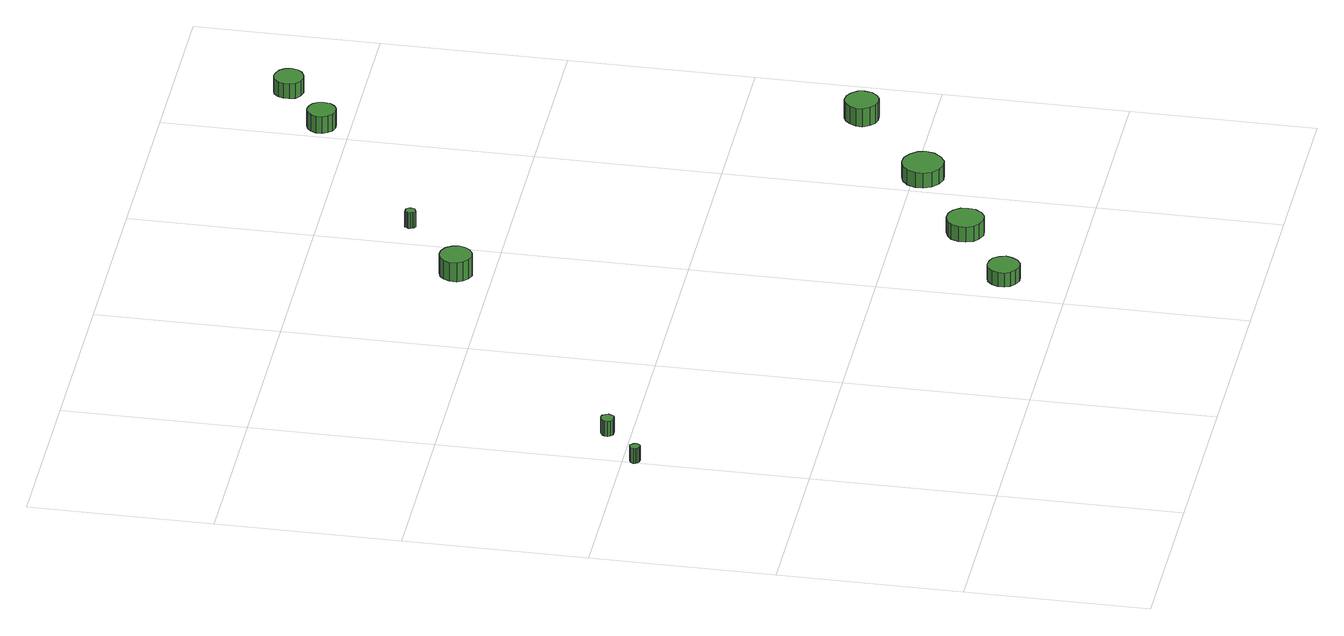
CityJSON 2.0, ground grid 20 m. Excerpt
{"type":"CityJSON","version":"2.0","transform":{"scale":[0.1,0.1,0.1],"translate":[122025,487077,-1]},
"CityObjects":{
"tree1":{"type":"SolitaryVegetationObject","attributes":{"function":"something"},"geometry":[{"type":"MultiSurface","lod":"1","boundaries":[[[0,1,2,3,4,5,6,7,8,9,10,11,12,13,14]],[[15,16,17,18,19,20,21,22,23,24,25,26,27,28,29]],[[0,29,28,1]],[[1,28,27,2]],[[2,27,26,3]],[[3,26,25,4]],[[4,25,24,5]],[[5,24,23,6]],[[6,23,22,7]],[[7,22,21,8]],[[8,21,20,9]],[[9,20,19,10]],[[10,19,18,11]],[[11,18,17,12]],[[12,17,16,13]],[[13,16,15,14]],[[14,15,29,0]]]}]},
"tree2":{"type":"SolitaryVegetationObject","attributes":{"function":"something"},"geometry":[{"type":"MultiSurface","lod":"1","boundaries":[[[30,31,32,33,34,35,36,37,38,39,40,41,42,43,44]],[[45,46,47,48,49,50,51,52,53,54,55,56,57,58,59]],[[30,59,58,31]],[[31,58,57,32]],[[32,57,56,33]],[[33,56,55,34]],[[34,55,54,35]],[[35,54,53,36]],[[36,53,52,37]],[[37,52,51,38]],[[38,51,50,39]],[[39,50,49,40]],[[40,49,48,41]],[[41,48,47,42]],[[42,47,46,43]],[[43,46,45,44]],[[44,45,59,30]]]}]},
"tree3":{"type":"SolitaryVegetationObject","attributes":{"function":"something"},"geometry":[{"type":"MultiSurface","lod":"1","boundaries":[[[60,61,62,63,64,65,66,67,68,69,70,71,72,73,74]],[[75,76,77,78,79,80,81,82,83,84,85,86,87,88,89]],[[60,89,88,61]],[[61,88,87,62]],[[62,87,86,63]],[[63,86,85,64]],[[64,85,84,65]],[[65,84,83,66]],[[66,83,82,67]],[[67,82,81,68]],[[68,81,80,69]],[[69,80,79,70]],[[70,79,78,71]],[[71,78,77,72]],[[72,77,76,73]],[[73,76,75,74]],[[74,75,89,60]]]}]},
"tree4":{"type":"SolitaryVegetationObject","attributes":{"function":"something"},"geometry":[{"type":"MultiSurface","lod":"1","boundaries":[[[90,91,92,93,94,95,96,97,98,99,100,101,102,103,104]],[[105,106,107,108,109,110,111,112,113,114,115,116,117,118,119]],[[90,119,118,91]],[[91,118,117,92]],[[92,117,116,93]],[[93,116,115,94]],[[94,115,114,95]],[[95,114,113,96]],[[96,113,112,97]],[[97,112,111,98]],[[98,111,110,99]],[[99,110,109,100]],[[100,109,108,101]],[[101,108,107,102]],[[102,107,106,103]],[[103,106,105,104]],[[104,105,119,90]]]}]},
"tree5":{"type":"SolitaryVegetationObject","attributes":{"function":"something"},"geometry":[{"type":"MultiSurface","lod":"1","boundaries":[[[120,121,122,123,124,125,126,127,128,129,130,131,132,133,134]],[[135,136,137,138,139,140,141,142,143,144,145,146,147,148,149]],[[120,149,148,121]],[[121,148,147,122]],[[122,147,146,123]],[[123,146,145,124]],[[124,145,144,125]],[[125,144,143,126]],[[126,143,142,127]],[[127,142,141,128]],[[128,141,140,129]],[[129,140,139,130]],[[130,139,138,131]],[[131,138,137,132]],[[132,137,136,133]],[[133,136,135,134]],[[134,135,149,120]]]}]},
"tree6":{"type":"SolitaryVegetationObject","attributes":{"function":"something"},"geometry":[{"type":"MultiSurface","lod":"1","boundaries":[[[150,151,152,153,154,155,156,157,158,159,160,161,162,163,164]],[[165,166,167,168,169,170,171,172,173,174,175,176,177,178,179]],[[150,179,178,151]],[[151,178,177,152]],[[152,177,176,153]],[[153,176,175,154]],[[154,175,174,155]],[[155,174,173,156]],[[156,173,172,157]],[[157,172,171,158]],[[158,171,170,159]],[[159,170,169,160]],[[160,169,168,161]],[[161,168,167,162]],[[162,167,166,163]],[[163,166,165,164]],[[164,165,179,150]]]}]},
"tree7":{"type":"SolitaryVegetationObject","attributes":{"function":"something"},"geometry":[{"type":"MultiSurface","lod":"1","boundaries":[[[180,181,182,183,184,185,186,187,188,189,190,191,192,193,194]],[[195,196,197,198,199,200,201,202,203,204,205,206,207,208,209]],[[180,209,208,181]],[[181,208,207,182]],[[182,207,206,183]],[[183,206,205,184]],[[184,205,204,185]],[[185,204,203,186]],[[186,203,202,187]],[[187,202,201,188]],[[188,201,200,189]],[[189,200,199,190]],[[190,199,198,191]],[[191,198,197,192]],[[192,197,196,193]],[[193,196,195,194]],[[194,195,209,180]]]}]},
"tree8":{"type":"SolitaryVegetationObject","attributes":{"function":"something"}},
"tree9":{"type":"SolitaryVegetationObject","attributes":{"function":"something"}},
"tree10":{"type":"SolitaryVegetationObject","attributes":{"function":"something"},"geometry":[{"type":"MultiSurface","lod":"1","boundaries":[[[210,211,212,213,214,215,216,217,218,219,220,221,222,223,224]],[[225,226,227,228,229,230,231,232,233,234,235,236,237,238,239]],[[210,239,238,211]],[[211,238,237,212]],[[212,237,236,213]],[[213,236,235,214]],[[214,235,234,215]],[[215,234,233,216]],[[216,233,232,217]],[[217,232,231,218]],[[218,231,230,219]],[[219,230,229,220]],[[220,229,228,221]],[[221,228,227,222]],[[222,227,226,223]],[[223,226,225,224]],[[224,225,239,210]]]}]},
"tree11":{"type":"SolitaryVegetationObject","attributes":{"function":"something"},"geometry":[{"type":"MultiSurface","lod":"1","boundaries":[[[240,241,242,243,244,245,246,247,248,249,250,251,252,253,254]],[[255,256,257,258,259,260,261,262,263,264,265,266,267,268,269]],[[240,269,268,241]],[[241,268,267,242]],[[242,267,266,243]],[[243,266,265,244]],[[244,265,264,245]],[[245,264,263,246]],[[246,263,262,247]],[[247,262,261,248]],[[248,261,260,249]],[[249,260,259,250]],[[250,259,258,251]],[[251,258,257,252]],[[252,257,256,253]],[[253,256,255,254]],[[254,255,269,240]]]}]},
"tree12":{"type":"SolitaryVegetationObject","attributes":{"function":"something"},"geometry":[{"type":"MultiSurface","lod":"1","boundaries":[[[270,271,272,273,274,275,276,277,278,279,280,281,282,283,284]],[[285,286,287,288,289,290,291,292,293,294,295,296,297,298,299]],[[270,299,298,271]],[[271,298,297,272]],[[272,297,296,273]],[[273,296,295,274]],[[274,295,294,275]],[[275,294,293,276]],[[276,293,292,277]],[[277,292,291,278]],[[278,291,290,279]],[[279,290,289,280]],[[280,289,288,281]],[[281,288,287,282]],[[282,287,286,283]],[[283,286,285,284]],[[284,285,299,270]]]}]}
},
"vertices":[
[11,387,25],[10,390,25],[9,391,25],[7,393,25],[5,393,25],[3,392,25],[1,391,25],[0,388,25],[0,386,25],[1,384,25],[3,383,25],[5,382,25],[7,382,25],[9,383,25],[10,385,25],[10,385,7],[9,383,7],[7,382,7],[5,382,7],[3,383,7],[1,384,7],[0,386,7],[0,388,7],[1,391,7],[3,392,7],[5,393,7],[7,393,7],[9,391,7],[10,390,7],[11,387,7],
[65,426,25],[64,429,25],[62,432,25],[60,433,25],[57,433,25],[54,432,25],[51,430,25],[50,428,25],[50,424,25],[51,422,25],[54,419,25],[57,419,25],[60,419,25],[62,420,25],[64,423,25],[64,423,7],[62,420,7],[60,419,7],[57,419,7],[54,419,7],[51,422,7],[50,424,7],[50,428,7],[51,430,7],[54,432,7],[57,433,7],[60,433,7],[62,432,7],[64,429,7],[65,426,7],
[457,71,25],[455,78,25],[451,84,25],[445,87,25],[437,88,25],[431,86,25],[425,81,25],[422,74,25],[422,67,25],[425,61,25],[431,56,25],[437,53,25],[445,54,25],[451,58,25],[455,64,25],[455,64,8],[451,58,8],[445,54,8],[437,53,8],[431,56,8],[425,61,8],[422,67,8],[422,74,8],[425,81,8],[431,86,8],[437,88,8],[445,87,8],[451,84,8],[455,78,8],[457,71,8],
[369,640,30],[367,647,30],[363,653,30],[356,657,30],[349,657,30],[342,655,30],[337,650,30],[334,644,30],[334,636,30],[337,630,30],[342,625,30],[349,622,30],[356,623,30],[363,627,30],[367,633,30],[367,633,7],[363,627,7],[356,623,7],[349,622,7],[342,625,7],[337,630,7],[334,636,7],[334,644,7],[337,650,7],[342,655,7],[349,657,7],[356,657,7],[363,653,7],[367,647,7],[369,640,7],
[545,127,26],[544,135,26],[539,142,26],[532,146,26],[523,147,26],[515,144,26],[509,139,26],[506,131,26],[506,123,26],[509,115,26],[515,110,26],[523,107,26],[532,108,26],[539,112,26],[544,119,26],[544,119,8],[539,112,8],[532,108,8],[523,107,8],[515,110,8],[509,115,8],[506,123,8],[506,131,8],[509,139,8],[515,144,8],[523,147,8],[532,146,8],[539,142,8],[544,135,8],[545,127,8],
[443,704,26],[443,706,26],[442,708,26],[440,709,26],[437,709,26],[435,709,26],[434,707,26],[433,705,26],[433,703,26],[434,701,26],[435,699,26],[437,698,26],[440,699,26],[442,700,26],[443,702,26],[443,702,7],[442,700,7],[440,699,7],[437,698,7],[435,699,7],[434,701,7],[433,703,7],[433,705,7],[434,707,7],[435,709,7],[437,709,7],[440,709,7],[442,708,7],[443,706,7],[443,704,7],
[652,191,26],[650,200,26],[644,207,26],[636,212,26],[627,213,26],[618,210,26],[611,204,26],[607,195,26],[607,186,26],[611,178,26],[618,171,26],[627,168,26],[636,169,26],[644,174,26],[650,182,26],[650,182,8],[644,174,8],[636,169,8],[627,168,8],[618,171,8],[611,178,8],[607,186,8],[607,195,8],[611,204,8],[618,210,8],[627,213,8],[636,212,8],[644,207,8],[650,200,8],[652,191,8],
[754,275,31],[753,282,31],[748,288,31],[742,292,31],[734,293,31],[727,290,31],[722,285,31],[718,278,31],[718,271,31],[722,264,31],[727,259,31],[734,257,31],[742,257,31],[748,261,31],[753,267,31],[753,267,9],[748,261,9],[742,257,9],[734,257,9],[727,259,9],[722,264,9],[718,271,9],[718,278,9],[722,285,9],[727,290,9],[734,293,9],[742,292,9],[748,288,9],[753,282,9],[754,275,9],
[639,832,27],[638,838,27],[634,843,27],[629,846,27],[622,847,27],[616,845,27],[612,841,27],[609,835,27],[609,828,27],[612,823,27],[616,818,27],[622,816,27],[629,817,27],[634,820,27],[638,825,27],[638,825,7],[634,820,7],[629,817,7],[622,816,7],[616,818,7],[612,823,7],[609,828,7],[609,835,7],[612,841,7],[616,845,7],[622,847,7],[629,846,7],[634,843,7],[638,838,7],[639,832,7],
[705,878,25],[703,885,25],[699,890,25],[693,893,25],[687,894,25],[680,892,25],[675,887,25],[673,881,25],[673,875,25],[675,868,25],[680,864,25],[687,862,25],[693,863,25],[699,866,25],[703,871,25],[703,871,7],[699,866,7],[693,863,7],[687,862,7],[680,864,7],[675,868,7],[673,875,7],[673,881,7],[675,887,7],[680,892,7],[687,894,7],[693,893,7],[699,890,7],[703,885,7],[705,878,7]
]}
